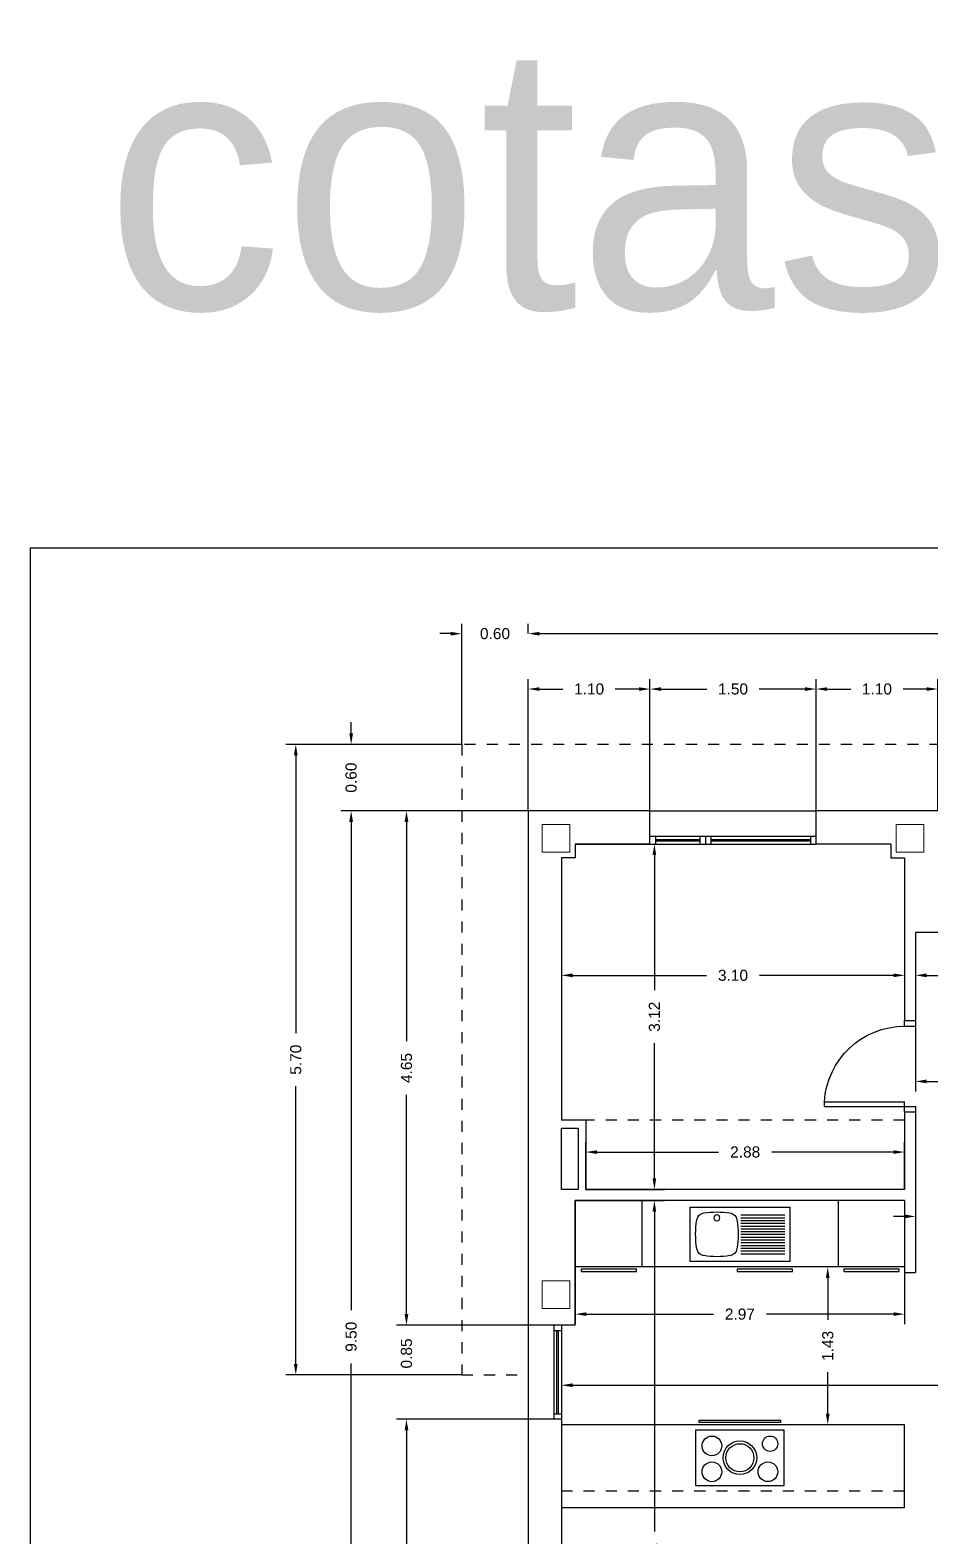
# Model space of a CAD drawing. Header units: millimetres. Extents: x 441156 to 441653, y 4514887 to 4515266.
# Drawn here: x 441294.27 to 441302.41, y 4515058.79 to 4515072.4 of the extents above; entities that cross this region are included whole.
import ezdxf

# ---------------------------------------------------------------- set-up
doc = ezdxf.new("R2010")
doc.units = ezdxf.units.MM
doc.linetypes.add('CONTINUA', pattern=[0])
doc.linetypes.add('RAYITAS', pattern=[0.375, 0.25, -0.125])
doc.layers.add('01_cartela', color=6, linetype='Continuous', plot=False)
for name, color, linetype in [('01_cotas', 254, 'Continuous'), ('01_muros', 1, 'Continuous'), ('01_proyección', 4, 'RAYITAS'), ('01_puertas', 2, 'Continuous'), ('01_sanitarios', 250, 'Continuous'), ('01_tabiques', 3, 'Continuous'), ('01_texto cartela', 5, 'Continuous'), ('01_ventanas', 2, 'Continuous')]:
    doc.layers.add(name, color=color, linetype=linetype)
doc.layers.add('01_pilares baja', color=5, linetype='Continuous', lineweight=20)
doc.styles.add('Century Gothic_6', font='', dxfattribs={"height": 11})
doc.styles.add('Estilo1', font='swissel.ttf')
doc.styles.add('ROMANS', font='romans')
doc.styles.get('Century Gothic_6').set_extended_font_data('Century Gothic')
doc.dimstyles.new('DECIMAL-50', dxfattribs={"dimtxt": 0.08, "dimasz": 0.15, "dimexe": 0.09, "dimexo": 0, "dimgap": 0.09, "dimtad": 0, "dimzin": 0, "dimdsep": 46, "dimtxsty": 'ROMANS', "dimcen": 0.09, "dimclrt": 6, "dimadec": 0, "dimazin": 0, "dimtfac": 1.38, "dimtix": 1, "dimtofl": 0, "dimtmove": 2, "dimatfit": 3, "dimldrblk": 'OBLIQUE', "dimfxl": 1, "dimtolj": 1, "dimtzin": 0, "dimarcsym": 0})

# ---------------------------------------------------------------- blocks, each defined once
blk = doc.blocks.new('*D313')
at = {"layer": '01_cotas', "color": 0, "linetype": 'CONTINUA', "lineweight": -2, "transparency": 16777216}
for p, q in [((441298.771, 4515065.348), (441298.771, 4515066.538)), ((441299.871, 4515065.348), (441299.871, 4515066.538))]:
    blk.add_line(p, q, dxfattribs=at)
at = {"layer": '01_cotas', "color": 0, "lineweight": -2, "transparency": 16777216}
for p, q in [((441298.871, 4515066.448), (441299.085, 4515066.448)), ((441299.771, 4515066.448), (441299.557, 4515066.448))]:
    blk.add_line(p, q, dxfattribs=at)
at = {"layer": '01_cotas', "color": 0, "transparency": 16777216}
for points in [[(441298.871, 4515066.464), (441298.871, 4515066.431), (441298.771, 4515066.448)], [(441299.771, 4515066.464), (441299.771, 4515066.431), (441299.871, 4515066.448)]]:
    blk.add_solid(points, dxfattribs=at)
at = {"layer": '01_cotas', "color": 7, "transparency": 16777216, "insert": (441299.321, 4515066.448), "char_height": 0.1, "attachment_point": 5, "style": 'Estilo1'}
blk.add_mtext('\\A1;1.10', dxfattribs=at)
blk = doc.blocks.new('*D311')
at = {"layer": '01_cotas', "color": 0, "linetype": 'CONTINUA', "lineweight": -2, "transparency": 16777216}
for p, q in [((441298.171, 4515065.948), (441298.171, 4515067.038)), ((441298.771, 4515066.948), (441298.771, 4515067.038))]:
    blk.add_line(p, q, dxfattribs=at)
at = {"layer": '01_cotas', "color": 0, "lineweight": -2, "transparency": 16777216}
for p, q in [((441298.071, 4515066.948), (441297.971, 4515066.948)), ((441298.871, 4515066.948), (441298.971, 4515066.948))]:
    blk.add_line(p, q, dxfattribs=at)
at = {"layer": '01_cotas', "color": 0, "transparency": 16777216}
for points in [[(441298.071, 4515066.964), (441298.071, 4515066.931), (441298.171, 4515066.948)], [(441298.871, 4515066.964), (441298.871, 4515066.931), (441298.771, 4515066.948)]]:
    blk.add_solid(points, dxfattribs=at)
at = {"layer": '01_cotas', "color": 7, "transparency": 16777216, "insert": (441298.471, 4515066.948), "char_height": 0.1, "attachment_point": 5, "style": 'Estilo1'}
blk.add_mtext('\\A1;0.60', dxfattribs=at)
blk = doc.blocks.new('*D312')
at = {"layer": '01_cotas', "color": 0, "linetype": 'CONTINUA', "lineweight": -2, "transparency": 16777216}
for p, q in [((441298.771, 4515065.348), (441297.581, 4515065.348)), ((441298.771, 4515060.703), (441297.581, 4515060.703))]:
    blk.add_line(p, q, dxfattribs=at)
at = {"layer": '01_cotas', "color": 0, "lineweight": -2, "transparency": 16777216}
for p, q in [((441297.671, 4515065.248), (441297.671, 4515063.266)), ((441297.671, 4515060.803), (441297.671, 4515062.784))]:
    blk.add_line(p, q, dxfattribs=at)
at = {"layer": '01_cotas', "color": 0, "transparency": 16777216}
for points in [[(441297.654, 4515065.248), (441297.688, 4515065.248), (441297.671, 4515065.348)], [(441297.654, 4515060.803), (441297.688, 4515060.803), (441297.671, 4515060.703)]]:
    blk.add_solid(points, dxfattribs=at)
at = {"layer": '01_cotas', "color": 7, "transparency": 16777216, "insert": (441297.671, 4515063.025), "char_height": 0.1, "attachment_point": 5, "rotation": 90, "style": 'Estilo1'}
blk.add_mtext('\\A1;4.65', dxfattribs=at)
blk = doc.blocks.new('*D319')
at = {"layer": '01_cotas', "color": 0, "linetype": 'CONTINUA', "lineweight": -2, "transparency": 16777216}
for p, q in [((441299.871, 4515065.348), (441299.871, 4515066.538)), ((441301.371, 4515065.348), (441301.371, 4515066.538))]:
    blk.add_line(p, q, dxfattribs=at)
at = {"layer": '01_cotas', "color": 0, "lineweight": -2, "transparency": 16777216}
for p, q in [((441299.971, 4515066.448), (441300.385, 4515066.448)), ((441301.271, 4515066.448), (441300.857, 4515066.448))]:
    blk.add_line(p, q, dxfattribs=at)
at = {"layer": '01_cotas', "color": 0, "transparency": 16777216}
for points in [[(441299.971, 4515066.464), (441299.971, 4515066.431), (441299.871, 4515066.448)], [(441301.271, 4515066.464), (441301.271, 4515066.431), (441301.371, 4515066.448)]]:
    blk.add_solid(points, dxfattribs=at)
at = {"layer": '01_cotas', "color": 7, "transparency": 16777216, "insert": (441300.621, 4515066.448), "char_height": 0.1, "attachment_point": 5, "style": 'Estilo1'}
blk.add_mtext('\\A1;1.50', dxfattribs=at)
blk = doc.blocks.new('*D320')
at = {"layer": '01_cotas', "color": 0, "linetype": 'CONTINUA', "lineweight": -2, "transparency": 16777216}
for p, q in [((441301.371, 4515065.348), (441301.371, 4515066.538)), ((441302.471, 4515065.348), (441302.471, 4515066.538))]:
    blk.add_line(p, q, dxfattribs=at)
at = {"layer": '01_cotas', "color": 0, "lineweight": -2, "transparency": 16777216}
for p, q in [((441301.471, 4515066.448), (441301.685, 4515066.448)), ((441302.371, 4515066.448), (441302.157, 4515066.448))]:
    blk.add_line(p, q, dxfattribs=at)
at = {"layer": '01_cotas', "color": 0, "transparency": 16777216}
for points in [[(441301.471, 4515066.464), (441301.471, 4515066.431), (441301.371, 4515066.448)], [(441302.371, 4515066.464), (441302.371, 4515066.431), (441302.471, 4515066.448)]]:
    blk.add_solid(points, dxfattribs=at)
at = {"layer": '01_cotas', "color": 7, "transparency": 16777216, "insert": (441301.921, 4515066.448), "char_height": 0.1, "attachment_point": 5, "style": 'Estilo1'}
blk.add_mtext('\\A1;1.10', dxfattribs=at)
blk = doc.blocks.new('*D326')
at = {"layer": '01_cotas', "color": 0, "lineweight": -2, "transparency": 16777216}
for p, q in [((441297.671, 4515060.803), (441297.671, 4515060.903)), ((441297.671, 4515059.753), (441297.671, 4515059.653))]:
    blk.add_line(p, q, dxfattribs=at)
at = {"layer": '01_cotas', "color": 0, "linetype": 'CONTINUA', "lineweight": -2, "transparency": 16777216}
for p, q in [((441298.771, 4515060.703), (441297.581, 4515060.703)), ((441298.771, 4515059.853), (441297.581, 4515059.853))]:
    blk.add_line(p, q, dxfattribs=at)
at = {"layer": '01_cotas', "color": 0, "transparency": 16777216}
for points in [[(441297.654, 4515060.803), (441297.688, 4515060.803), (441297.671, 4515060.703)], [(441297.654, 4515059.753), (441297.688, 4515059.753), (441297.671, 4515059.853)]]:
    blk.add_solid(points, dxfattribs=at)
at = {"layer": '01_cotas', "color": 7, "transparency": 16777216, "insert": (441297.671, 4515060.447), "char_height": 0.1, "attachment_point": 5, "rotation": 90, "style": 'Estilo1'}
blk.add_mtext('\\A1;0.85', dxfattribs=at)
blk = doc.blocks.new('*D327')
at = {"layer": '01_cotas', "color": 0, "linetype": 'CONTINUA', "lineweight": -2, "transparency": 16777216}
for p, q in [((441298.771, 4515059.853), (441297.581, 4515059.853)), ((441298.771, 4515055.848), (441297.581, 4515055.848))]:
    blk.add_line(p, q, dxfattribs=at)
at = {"layer": '01_cotas', "color": 0, "lineweight": -2, "transparency": 16777216}
for p, q in [((441297.671, 4515059.753), (441297.671, 4515058.091)), ((441297.671, 4515055.948), (441297.671, 4515057.609))]:
    blk.add_line(p, q, dxfattribs=at)
at = {"layer": '01_cotas', "color": 0, "transparency": 16777216}
for points in [[(441297.654, 4515059.753), (441297.688, 4515059.753), (441297.671, 4515059.853)], [(441297.654, 4515055.948), (441297.688, 4515055.948), (441297.671, 4515055.848)]]:
    blk.add_solid(points, dxfattribs=at)
at = {"layer": '01_cotas', "color": 7, "transparency": 16777216, "insert": (441297.671, 4515057.85), "char_height": 0.1, "attachment_point": 5, "rotation": 90, "style": 'Estilo1'}
blk.add_mtext('\\A1;4.00', dxfattribs=at)
blk = doc.blocks.new('*D332')
at = {"layer": '01_cotas', "color": 0, "linetype": 'CONTINUA', "lineweight": -2, "transparency": 16777216}
for p, q in [((441298.771, 4515065.348), (441297.081, 4515065.348)), ((441298.771, 4515055.848), (441297.081, 4515055.848))]:
    blk.add_line(p, q, dxfattribs=at)
at = {"layer": '01_cotas', "color": 0, "lineweight": -2, "transparency": 16777216}
for p, q in [((441297.171, 4515065.248), (441297.171, 4515060.838)), ((441297.171, 4515055.948), (441297.171, 4515060.357))]:
    blk.add_line(p, q, dxfattribs=at)
at = {"layer": '01_cotas', "color": 0, "transparency": 16777216}
for points in [[(441297.154, 4515065.248), (441297.188, 4515065.248), (441297.171, 4515065.348)], [(441297.154, 4515055.948), (441297.188, 4515055.948), (441297.171, 4515055.848)]]:
    blk.add_solid(points, dxfattribs=at)
at = {"layer": '01_cotas', "color": 7, "transparency": 16777216, "insert": (441297.171, 4515060.598), "char_height": 0.1, "attachment_point": 5, "rotation": 90, "style": 'Estilo1'}
blk.add_mtext('\\A1;9.50', dxfattribs=at)
blk = doc.blocks.new('*D333')
at = {"layer": '01_cotas', "color": 0, "linetype": 'CONTINUA', "lineweight": -2, "transparency": 16777216}
for p, q in [((441298.171, 4515065.948), (441296.581, 4515065.948)), ((441298.171, 4515060.253), (441296.581, 4515060.253))]:
    blk.add_line(p, q, dxfattribs=at)
at = {"layer": '01_cotas', "color": 0, "lineweight": -2, "transparency": 16777216}
for p, q in [((441296.671, 4515065.848), (441296.671, 4515063.34)), ((441296.671, 4515060.353), (441296.671, 4515062.86))]:
    blk.add_line(p, q, dxfattribs=at)
at = {"layer": '01_cotas', "color": 0, "transparency": 16777216}
for points in [[(441296.654, 4515065.848), (441296.688, 4515065.848), (441296.671, 4515065.948)], [(441296.654, 4515060.353), (441296.688, 4515060.353), (441296.671, 4515060.253)]]:
    blk.add_solid(points, dxfattribs=at)
at = {"layer": '01_cotas', "color": 7, "transparency": 16777216, "insert": (441296.671, 4515063.1), "char_height": 0.1, "attachment_point": 5, "rotation": 90, "style": 'Estilo1'}
blk.add_mtext('\\A1;5.70', dxfattribs=at)
blk = doc.blocks.new('*D334')
at = {"layer": '01_cotas', "color": 0, "lineweight": -2, "transparency": 16777216}
for p, q in [((441297.171, 4515066.048), (441297.171, 4515066.148)), ((441297.171, 4515065.248), (441297.171, 4515065.148))]:
    blk.add_line(p, q, dxfattribs=at)
at = {"layer": '01_cotas', "color": 0, "linetype": 'CONTINUA', "lineweight": -2, "transparency": 16777216}
for p, q in [((441297.171, 4515065.948), (441297.081, 4515065.948)), ((441297.171, 4515065.348), (441297.081, 4515065.348))]:
    blk.add_line(p, q, dxfattribs=at)
at = {"layer": '01_cotas', "color": 0, "transparency": 16777216}
for points in [[(441297.154, 4515066.048), (441297.188, 4515066.048), (441297.171, 4515065.948)], [(441297.154, 4515065.248), (441297.188, 4515065.248), (441297.171, 4515065.348)]]:
    blk.add_solid(points, dxfattribs=at)
at = {"layer": '01_cotas', "color": 7, "transparency": 16777216, "insert": (441297.171, 4515065.648), "char_height": 0.1, "attachment_point": 5, "rotation": 90, "style": 'Estilo1'}
blk.add_mtext('\\A1;0.60', dxfattribs=at)
blk = doc.blocks.new('*D383')
at = {"layer": '01_cotas', "color": 0, "linetype": 'CONTINUA', "lineweight": -2, "transparency": 16777216}
for p, q in [((441298.771, 4515066.948), (441298.771, 4515067.038)), ((441306.796, 4515066.948), (441306.796, 4515067.038))]:
    blk.add_line(p, q, dxfattribs=at)
at = {"layer": '01_cotas', "color": 0, "lineweight": -2, "transparency": 16777216}
for p, q in [((441298.871, 4515066.948), (441302.543, 4515066.948)), ((441306.696, 4515066.948), (441303.023, 4515066.948))]:
    blk.add_line(p, q, dxfattribs=at)
at = {"layer": '01_cotas', "color": 0, "transparency": 16777216}
for points in [[(441298.871, 4515066.964), (441298.871, 4515066.931), (441298.771, 4515066.948)], [(441306.696, 4515066.964), (441306.696, 4515066.931), (441306.796, 4515066.948)]]:
    blk.add_solid(points, dxfattribs=at)
at = {"layer": '01_cotas', "color": 7, "transparency": 16777216, "insert": (441302.783, 4515066.948), "char_height": 0.1, "attachment_point": 5, "style": 'Estilo1'}
blk.add_mtext('\\A1;8.03', dxfattribs=at)
blk = doc.blocks.new('P725-10')
for p, q in [((-0.05, 0.824), (-0.091, 0.824)), ((-0.091, 0.824), (-0.091, 0.1)), ((-0.05, 0.824), (-0.05, 0)), ((-0.775, 0.1), (-0.825, 0.1)), ((-0.825, 0), (-0.775, 0)), ((-0.775, 0.1), (-0.775, 0)), ((0, 0.1), (-0.091, 0.1)), ((-0.05, 0), (0, 0))]:
    blk.add_line(p, q)
blk.add_arc((-0.05, 0.1), 0.725, 93.2758, 180)
blk = doc.blocks.new('5-fuegos')
blk.add_lwpolyline([(-0.4, -0.25), (0.4, -0.25), (0.4, 0.25), (-0.4, 0.25)], close=True)
for centre, radius in [((-0.253, 0.107), 0.089), ((0, 0), 0.152), ((0.273, 0.127), 0.0693), ((0, 0), 0.127), ((-0.253, -0.127), 0.089), ((0.253, -0.127), 0.089)]:
    blk.add_circle(centre, radius)
blk = doc.blocks.new('A$C0D2B3CAA')
at = {"layer": '01_sanitarios', "ltscale": 0.5}
for p, q in [((0.49, 0.9), (0, 0.9)), ((0, 0.9), (0, 0)), ((0.07, 0.459), (0.07, 0.855)), ((0.095, 0.459), (0.095, 0.855)), ((0.12, 0.459), (0.12, 0.855)), ((0.145, 0.459), (0.145, 0.855)), ((0.17, 0.459), (0.17, 0.855)), ((0.195, 0.459), (0.195, 0.855)), ((0.22, 0.459), (0.22, 0.855)), ((0.245, 0.459), (0.245, 0.855)), ((0.27, 0.459), (0.27, 0.855)), ((0.295, 0.459), (0.295, 0.855)), ((0.32, 0.459), (0.32, 0.855)), ((0.345, 0.459), (0.345, 0.855)), ((0.37, 0.459), (0.37, 0.855)), ((0.395, 0.459), (0.395, 0.855)), ((0.42, 0.459), (0.42, 0.855)), ((0.49, 0), (0.49, 0.9)), ((0, 0), (0.49, 0))]:
    blk.add_line(p, q, dxfattribs=at)
blk.add_circle((0.394, 0.242), 0.0275, dxfattribs=at)
for centre, radius, start, end in [((0.126, 0.349), 0.075, 100.1148, 170.9213), ((0.245, -0.316), 0.75, 79.8852, 100.1148), ((0.364, 0.349), 0.075, 9.0787, 79.8852), ((0.793, 0.242), 0.75, 170.9213, 189.0787), ((-0.303, 0.242), 0.75, 350.9213, 9.0787), ((0.126, 0.135), 0.075, 189.0787, 259.8852), ((0.245, 0.8), 0.75, 259.8852, 280.1148), ((0.364, 0.135), 0.075, 280.1148, 350.9213)]:
    blk.add_arc(centre, radius, start, end, dxfattribs=at)
blk = doc.blocks.new('*D725')
at = {"layer": '01_cotas', "color": 0, "linetype": 'CONTINUA', "lineweight": -2, "transparency": 16777216}
for p, q in [((441299.071, 4515064.539), (441299.071, 4515063.772)), ((441302.171, 4515064.539), (441302.171, 4515063.772))]:
    blk.add_line(p, q, dxfattribs=at)
at = {"layer": '01_cotas', "color": 0, "lineweight": -2, "transparency": 16777216}
for p, q in [((441299.171, 4515063.862), (441300.381, 4515063.862)), ((441302.071, 4515063.862), (441300.861, 4515063.862))]:
    blk.add_line(p, q, dxfattribs=at)
at = {"layer": '01_cotas', "color": 0, "transparency": 16777216}
for points in [[(441299.171, 4515063.879), (441299.171, 4515063.845), (441299.071, 4515063.862)], [(441302.071, 4515063.879), (441302.071, 4515063.845), (441302.171, 4515063.862)]]:
    blk.add_solid(points, dxfattribs=at)
at = {"layer": '01_cotas', "color": 7, "transparency": 16777216, "insert": (441300.621, 4515063.862), "char_height": 0.1, "attachment_point": 5, "style": 'Estilo1'}
blk.add_mtext('\\A1;3.10', dxfattribs=at)
blk = doc.blocks.new('*D726')
at = {"layer": '01_cotas', "color": 0, "linetype": 'CONTINUA', "lineweight": -2, "transparency": 16777216}
for p, q in [((441299.196, 4515065.048), (441300.001, 4515065.048)), ((441299.291, 4515061.928), (441300.001, 4515061.928))]:
    blk.add_line(p, q, dxfattribs=at)
at = {"layer": '01_cotas', "color": 0, "lineweight": -2, "transparency": 16777216}
for p, q in [((441299.911, 4515064.948), (441299.911, 4515063.727)), ((441299.911, 4515062.028), (441299.911, 4515063.249))]:
    blk.add_line(p, q, dxfattribs=at)
at = {"layer": '01_cotas', "color": 0, "transparency": 16777216}
for points in [[(441299.894, 4515064.948), (441299.927, 4515064.948), (441299.911, 4515065.048)], [(441299.894, 4515062.028), (441299.927, 4515062.028), (441299.911, 4515061.928)]]:
    blk.add_solid(points, dxfattribs=at)
at = {"layer": '01_cotas', "color": 7, "transparency": 16777216, "insert": (441299.911, 4515063.488), "char_height": 0.1, "attachment_point": 5, "rotation": 90, "style": 'Estilo1'}
blk.add_mtext('\\A1;3.12', dxfattribs=at)
blk = doc.blocks.new('*D727')
at = {"layer": '01_cotas', "color": 0, "linetype": 'CONTINUA', "lineweight": -2, "transparency": 16777216}
for p, q in [((441302.271, 4515064.248), (441302.271, 4515063.772)), ((441304.171, 4515064.248), (441304.171, 4515063.772))]:
    blk.add_line(p, q, dxfattribs=at)
at = {"layer": '01_cotas', "color": 0, "lineweight": -2, "transparency": 16777216}
for p, q in [((441302.371, 4515063.862), (441302.733, 4515063.862)), ((441304.071, 4515063.862), (441303.206, 4515063.862))]:
    blk.add_line(p, q, dxfattribs=at)
at = {"layer": '01_cotas', "color": 0, "transparency": 16777216}
for points in [[(441302.371, 4515063.879), (441302.371, 4515063.845), (441302.271, 4515063.862)], [(441304.071, 4515063.879), (441304.071, 4515063.845), (441304.171, 4515063.862)]]:
    blk.add_solid(points, dxfattribs=at)
at = {"layer": '01_cotas', "color": 7, "transparency": 16777216, "insert": (441302.97, 4515063.862), "char_height": 0.1, "attachment_point": 5, "style": 'Estilo1'}
blk.add_mtext('\\A1;1.90', dxfattribs=at)
blk = doc.blocks.new('*D728')
at = {"layer": '01_cotas', "color": 0, "linetype": 'CONTINUA', "lineweight": -2, "transparency": 16777216}
for p, q in [((441302.271, 4515063.453), (441302.271, 4515062.814)), ((441303.876, 4515063.248), (441303.876, 4515062.814))]:
    blk.add_line(p, q, dxfattribs=at)
at = {"layer": '01_cotas', "color": 0, "lineweight": -2, "transparency": 16777216}
for p, q in [((441302.371, 4515062.904), (441302.852, 4515062.904)), ((441303.776, 4515062.904), (441303.295, 4515062.904))]:
    blk.add_line(p, q, dxfattribs=at)
at = {"layer": '01_cotas', "color": 0, "transparency": 16777216}
for points in [[(441302.371, 4515062.921), (441302.371, 4515062.887), (441302.271, 4515062.904)], [(441303.776, 4515062.921), (441303.776, 4515062.887), (441303.876, 4515062.904)]]:
    blk.add_solid(points, dxfattribs=at)
at = {"layer": '01_cotas', "color": 7, "transparency": 16777216, "insert": (441303.073, 4515062.904), "char_height": 0.1, "attachment_point": 5, "style": 'Estilo1'}
blk.add_mtext('\\A1;1.61', dxfattribs=at)
blk = doc.blocks.new('*D729')
at = {"layer": '01_cotas', "color": 0, "linetype": 'CONTINUA', "lineweight": -2, "transparency": 16777216}
for p, q in [((441299.291, 4515061.928), (441299.291, 4515062.356)), ((441302.171, 4515061.928), (441302.171, 4515062.356))]:
    blk.add_line(p, q, dxfattribs=at)
at = {"layer": '01_cotas', "color": 0, "lineweight": -2, "transparency": 16777216}
for p, q in [((441299.391, 4515062.266), (441300.491, 4515062.266)), ((441302.071, 4515062.266), (441300.971, 4515062.266))]:
    blk.add_line(p, q, dxfattribs=at)
at = {"layer": '01_cotas', "color": 0, "transparency": 16777216}
for points in [[(441299.391, 4515062.282), (441299.391, 4515062.249), (441299.291, 4515062.266)], [(441302.071, 4515062.282), (441302.071, 4515062.249), (441302.171, 4515062.266)]]:
    blk.add_solid(points, dxfattribs=at)
at = {"layer": '01_cotas', "color": 7, "transparency": 16777216, "insert": (441300.731, 4515062.266), "char_height": 0.1, "attachment_point": 5, "style": 'Estilo1'}
blk.add_mtext('\\A1;2.88', dxfattribs=at)
blk = doc.blocks.new('*D730')
at = {"layer": '01_cotas', "color": 0, "linetype": 'CONTINUA', "lineweight": -2, "transparency": 16777216}
for p, q in [((441302.271, 4515062.348), (441302.271, 4515061.595)), ((441303.221, 4515062.173), (441303.221, 4515061.595))]:
    blk.add_line(p, q, dxfattribs=at)
at = {"layer": '01_cotas', "color": 0, "lineweight": -2, "transparency": 16777216}
for p, q in [((441302.171, 4515061.685), (441302.071, 4515061.685)), ((441303.321, 4515061.685), (441303.421, 4515061.685))]:
    blk.add_line(p, q, dxfattribs=at)
at = {"layer": '01_cotas', "color": 0, "transparency": 16777216}
for points in [[(441302.171, 4515061.702), (441302.171, 4515061.668), (441302.271, 4515061.685)], [(441303.321, 4515061.702), (441303.321, 4515061.668), (441303.221, 4515061.685)]]:
    blk.add_solid(points, dxfattribs=at)
at = {"layer": '01_cotas', "color": 7, "transparency": 16777216, "insert": (441302.897, 4515061.685), "char_height": 0.1, "attachment_point": 5, "style": 'Estilo1'}
blk.add_mtext('\\A1;0.95', dxfattribs=at)
blk = doc.blocks.new('*D736')
at = {"layer": '01_cotas', "color": 0, "linetype": 'CONTINUA', "lineweight": -2, "transparency": 16777216}
for p, q in [((441306.496, 4515060.718), (441306.496, 4515060.07)), ((441299.071, 4515060.703), (441299.071, 4515060.07))]:
    blk.add_line(p, q, dxfattribs=at)
at = {"layer": '01_cotas', "color": 0, "lineweight": -2, "transparency": 16777216}
for p, q in [((441299.171, 4515060.16), (441302.545, 4515060.16)), ((441306.396, 4515060.16), (441303.022, 4515060.16))]:
    blk.add_line(p, q, dxfattribs=at)
at = {"layer": '01_cotas', "color": 0, "transparency": 16777216}
for points in [[(441299.171, 4515060.177), (441299.171, 4515060.143), (441299.071, 4515060.16)], [(441306.396, 4515060.177), (441306.396, 4515060.143), (441306.496, 4515060.16)]]:
    blk.add_solid(points, dxfattribs=at)
at = {"layer": '01_cotas', "color": 7, "transparency": 16777216, "insert": (441302.783, 4515060.16), "char_height": 0.1, "attachment_point": 5, "style": 'Estilo1'}
blk.add_mtext('\\A1;7.42', dxfattribs=at)
blk = doc.blocks.new('*D738')
at = {"layer": '01_cotas', "color": 0, "linetype": 'CONTINUA', "lineweight": -2, "transparency": 16777216}
for p, q in [((441299.196, 4515061.828), (441300.001, 4515061.828)), ((441299.366, 4515056.148), (441300.001, 4515056.148))]:
    blk.add_line(p, q, dxfattribs=at)
at = {"layer": '01_cotas', "color": 0, "lineweight": -2, "transparency": 16777216}
for p, q in [((441299.911, 4515061.728), (441299.911, 4515058.839)), ((441299.911, 4515056.248), (441299.911, 4515058.359))]:
    blk.add_line(p, q, dxfattribs=at)
at = {"layer": '01_cotas', "color": 0, "transparency": 16777216}
for points in [[(441299.894, 4515061.728), (441299.927, 4515061.728), (441299.911, 4515061.828)], [(441299.894, 4515056.248), (441299.927, 4515056.248), (441299.911, 4515056.148)]]:
    blk.add_solid(points, dxfattribs=at)
at = {"layer": '01_cotas', "color": 7, "transparency": 16777216, "insert": (441299.911, 4515058.599), "char_height": 0.1, "attachment_point": 5, "rotation": 90, "style": 'Estilo1'}
blk.add_mtext('\\A1;5.68', dxfattribs=at)
blk = doc.blocks.new('*D739')
at = {"layer": '01_cotas', "color": 0, "linetype": 'CONTINUA', "lineweight": -2, "transparency": 16777216}
for p, q in [((441299.196, 4515061.828), (441299.196, 4515060.712)), ((441302.171, 4515061.828), (441302.171, 4515060.712))]:
    blk.add_line(p, q, dxfattribs=at)
at = {"layer": '01_cotas', "color": 0, "lineweight": -2, "transparency": 16777216}
for p, q in [((441299.296, 4515060.802), (441300.445, 4515060.802)), ((441302.071, 4515060.802), (441300.922, 4515060.802))]:
    blk.add_line(p, q, dxfattribs=at)
at = {"layer": '01_cotas', "color": 0, "transparency": 16777216}
for points in [[(441299.296, 4515060.819), (441299.296, 4515060.786), (441299.196, 4515060.802)], [(441302.071, 4515060.819), (441302.071, 4515060.786), (441302.171, 4515060.802)]]:
    blk.add_solid(points, dxfattribs=at)
at = {"layer": '01_cotas', "color": 7, "transparency": 16777216, "insert": (441300.683, 4515060.802), "char_height": 0.1, "attachment_point": 5, "style": 'Estilo1'}
blk.add_mtext('\\A1;2.97', dxfattribs=at)
blk = doc.blocks.new('*D740')
at = {"layer": '01_cotas', "color": 0, "linetype": 'CONTINUA', "lineweight": -2, "transparency": 16777216}
for p, q in [((441301.571, 4515061.228), (441301.387, 4515061.228)), ((441301.739, 4515059.803), (441301.387, 4515059.803))]:
    blk.add_line(p, q, dxfattribs=at)
at = {"layer": '01_cotas', "color": 0, "lineweight": -2, "transparency": 16777216}
for p, q in [((441301.477, 4515061.128), (441301.477, 4515060.751)), ((441301.477, 4515059.903), (441301.477, 4515060.279))]:
    blk.add_line(p, q, dxfattribs=at)
at = {"layer": '01_cotas', "color": 0, "transparency": 16777216}
for points in [[(441301.46, 4515061.128), (441301.493, 4515061.128), (441301.477, 4515061.228)], [(441301.46, 4515059.903), (441301.493, 4515059.903), (441301.477, 4515059.803)]]:
    blk.add_solid(points, dxfattribs=at)
at = {"layer": '01_cotas', "color": 7, "transparency": 16777216, "insert": (441301.477, 4515060.515), "char_height": 0.1, "attachment_point": 5, "rotation": 90, "style": 'Estilo1'}
blk.add_mtext('\\A1;1.43', dxfattribs=at)

msp = doc.modelspace()

# ---------------------------------------------------------------- linework, layer by layer
at = {"layer": '01_cartela', "color": 1}
msp.add_lwpolyline([(441294.271, 4515067.72), (441294.271, 4515046.185), (441324.909, 4515046.185), (441324.909, 4515067.72)], close=True, dxfattribs=at)
at = {"layer": '01_muros'}
for p, q in [((441299.871, 4515065.348, 0), (441298.771, 4515065.348, 0)), ((441298.771, 4515065.348, 0), (441298.771, 4515060.703, 0)), ((441299.871, 4515065.048, 0), (441299.871, 4515065.348, 0)), ((441302.471, 4515065.348, 0), (441301.371, 4515065.348, 0)), ((441301.371, 4515065.048, 0), (441301.371, 4515065.348, 0)), ((441299.196, 4515060.703, 0), (441298.771, 4515060.703, 0)), ((441299.071, 4515059.853, 0), (441298.771, 4515059.853, 0)), ((441298.771, 4515059.853, 0), (441298.771, 4515055.848, 0))]:
    msp.add_line(p, q, dxfattribs=at)
at = {"layer": '01_pilares baja'}
for points in [[(441299.146, 4515064.973), (441298.896, 4515064.973), (441298.896, 4515065.223), (441299.146, 4515065.223), (441299.146, 4515064.973)], [(441302.346, 4515064.973), (441302.096, 4515064.973), (441302.096, 4515065.223), (441302.346, 4515065.223), (441302.346, 4515064.973)], [(441299.146, 4515060.853), (441298.896, 4515060.853), (441298.896, 4515061.103), (441299.146, 4515061.103), (441299.146, 4515060.853)]]:
    msp.add_lwpolyline(points, close=True, dxfattribs=at)
at = {"layer": '01_proyección', "color": 120, "ltscale": 0.25}
for p, q in [((441302.171, 4515062.553, 0), (441299.291, 4515062.553, 0)), ((441302.171, 4515059.203, 0), (441299.071, 4515059.203, 0))]:
    msp.add_line(p, q, dxfattribs=at)
msp.add_lwpolyline([(441306.796, 4515063.198), (441307.096, 4515063.198), (441307.096, 4515065.948), (441298.171, 4515065.948), (441298.171, 4515060.253), (441298.771, 4515060.253)], dxfattribs=at)
at = {"layer": '01_sanitarios', "linetype": 'CONTINUA'}
for p, q in [((441299.796, 4515061.828, 0), (441299.796, 4515061.228, 0)), ((441301.571, 4515061.828, 0), (441301.571, 4515061.228, 0)), ((441302.171, 4515061.228, 0), (441299.196, 4515061.228, 0)), ((441302.171, 4515059.803, 0), (441299.071, 4515059.803, 0)), ((441302.171, 4515059.053, 0), (441302.171, 4515059.803, 0)), ((441302.171, 4515059.053, 0), (441299.071, 4515059.053, 0))]:
    msp.add_line(p, q, dxfattribs=at)
at = {"layer": '01_sanitarios', "linetype": 'CONTINUA', "elevation": 0}
for points in [[(441299.249, 4515061.208), (441299.249, 4515061.188), (441299.749, 4515061.188), (441299.749, 4515061.208)], [(441300.658, 4515061.208), (441300.658, 4515061.188), (441301.158, 4515061.188), (441301.158, 4515061.208)], [(441301.621, 4515061.208), (441301.621, 4515061.188), (441302.121, 4515061.188), (441302.121, 4515061.208)], [(441301.051, 4515059.823), (441300.316, 4515059.823), (441300.316, 4515059.843), (441301.051, 4515059.843)]]:
    msp.add_lwpolyline(points, close=True, dxfattribs=at)
at = {"layer": '01_tabiques'}
for p, q in [((441299.871, 4515065.048, 0), (441299.196, 4515065.048, 0)), ((441299.196, 4515065.048, 0), (441299.196, 4515064.923, 0)), ((441302.046, 4515065.048, 0), (441301.371, 4515065.048, 0)), ((441302.046, 4515065.048, 0), (441302.046, 4515064.923, 0)), ((441299.071, 4515064.923, 0), (441299.071, 4515062.553, 0)), ((441299.196, 4515064.923, 0), (441299.071, 4515064.923, 0)), ((441302.046, 4515064.923, 0), (441302.171, 4515064.923, 0)), ((441302.171, 4515064.923, 0), (441302.171, 4515063.453, 0)), ((441302.471, 4515064.248, 0), (441302.271, 4515064.248, 0)), ((441302.271, 4515064.248, 0), (441302.271, 4515063.453, 0)), ((441302.171, 4515063.453, 0), (441302.271, 4515063.453, 0)), ((441302.171, 4515062.628, 0), (441302.171, 4515061.928, 0)), ((441302.171, 4515062.628, 0), (441302.271, 4515062.628, 0)), ((441302.271, 4515062.628, 0), (441302.271, 4515061.178, 0)), ((441299.291, 4515062.553, 0), (441299.071, 4515062.553, 0)), ((441299.291, 4515062.553, 0), (441299.291, 4515061.928, 0)), ((441302.171, 4515061.828, 0), (441299.196, 4515061.828, 0)), ((441299.196, 4515060.703, 0), (441299.196, 4515061.828, 0)), ((441302.171, 4515061.928, 0), (441299.291, 4515061.928, 0)), ((441302.171, 4515061.828, 0), (441302.171, 4515061.178, 0)), ((441302.171, 4515061.178, 0), (441302.271, 4515061.178, 0)), ((441299.071, 4515059.853, 0), (441299.071, 4515057.903, 0))]:
    msp.add_line(p, q, dxfattribs=at)
at = {"layer": '01_tabiques', "elevation": 0}
msp.add_lwpolyline([(441299.071, 4515062.483), (441299.221, 4515062.483), (441299.221, 4515061.928), (441299.071, 4515061.928)], close=True, dxfattribs=at)
at = {"layer": '01_ventanas', "color": 2, "linetype": 'CONTINUA'}
for p, q in [((441299.871, 4515065.348, 0), (441301.371, 4515065.348, 0)), ((441299.871, 4515065.118, 0), (441301.371, 4515065.118, 0)), ((441299.921, 4515065.118, 0), (441299.921, 4515065.048, 0)), ((441299.921, 4515065.09, 0), (441300.321, 4515065.09, 0)), ((441299.921, 4515065.076, 0), (441300.321, 4515065.076, 0)), ((441300.321, 4515065.118, 0), (441300.321, 4515065.048, 0)), ((441300.371, 4515065.118, 0), (441300.371, 4515065.048, 0)), ((441300.421, 4515065.118, 0), (441300.421, 4515065.048, 0)), ((441300.421, 4515065.09, 0), (441301.321, 4515065.09, 0)), ((441300.421, 4515065.076, 0), (441301.321, 4515065.076, 0)), ((441301.321, 4515065.118, 0), (441301.321, 4515065.048, 0)), ((441299.871, 4515065.048, 0), (441301.371, 4515065.048, 0)), ((441298.771, 4515060.703, 0), (441298.771, 4515059.853, 0)), ((441299.001, 4515060.703, 0), (441299.001, 4515059.853, 0)), ((441299.001, 4515060.653, 0), (441299.071, 4515060.653, 0)), ((441299.029, 4515059.903, 0), (441299.029, 4515060.653, 0)), ((441299.043, 4515059.903, 0), (441299.043, 4515060.653, 0)), ((441299.071, 4515060.703, 0), (441299.071, 4515059.853, 0)), ((441299.001, 4515059.903, 0), (441299.071, 4515059.903, 0))]:
    msp.add_line(p, q, dxfattribs=at)

# ---------------------------------------------------------------- block references
at = {"layer": '01_puertas', "color": 2, "linetype": 'CONTINUA', "xscale": -1, "rotation": 89.9999999953176}
msp.add_blockref('P725-10', (441302.271, 4515062.628, 0), dxfattribs=at)
at = {"layer": '01_sanitarios', "linetype": 'CONTINUA', "xscale": -1, "rotation": 270}
msp.add_blockref('A$C0D2B3CAA', (441300.233, 4515061.278, 0), dxfattribs=at)
at = {"layer": '01_sanitarios', "linetype": 'CONTINUA', "rotation": 0.004195340002118353}
msp.add_blockref('5-fuegos', (441300.683, 4515059.505, 0), dxfattribs=at)

# ---------------------------------------------------------------- texts
at = {"layer": '01_texto cartela', "color": 1, "insert": (441294.95, 4515072.272), "char_height": 2.39287, "width": 47.85732, "attachment_point": 1, "style": 'Century Gothic_6'}
msp.add_mtext('cotas baja y primera ', dxfattribs=at)

# ---------------------------------------------------------------- dimensions: what is measured, and where the dimension line sits
at = {"layer": '01_cotas'}
for base, p1, p2, angle, picture, middle in [((441298.171, 4515066.948), (441298.771, 4515066.948), (441298.171, 4515065.948), 180, '*D311', (441298.471, 4515066.948)), ((441297.171, 4515065.948), (441297.171, 4515065.348), (441297.171, 4515065.948), 90, '*D334', (441297.171, 4515065.648)), ((441296.670930293, 4515060.252613366), (441298.170930293, 4515065.947613366, 0.000000245), (441298.170930293, 4515060.252613366, 0.000000245), 90, '*D333', (441296.670930293, 4515063.100113366)), ((441297.171, 4515065.348), (441298.771, 4515055.848, 0), (441298.771, 4515065.348, 0), 90, '*D332', (441297.171, 4515060.598)), ((441297.6709303, 4515060.7026125), (441298.7709303, 4515065.3476134, 0.0000002), (441298.7709307, 4515060.7026125, 0.0000002), 90, '*D312', (441297.6709303, 4515063.0251129)), ((441299.911, 4515061.928, 0), (441299.196, 4515065.048, 0), (441299.291, 4515061.928, 0), 90, '*D726', (441299.911, 4515063.488, 0)), ((441299.071, 4515063.862, 0), (441302.171, 4515064.539, 0), (441299.071, 4515064.539, 0), 180, '*D725', (441300.621, 4515063.862, 0)), ((441302.270915, 4515062.904136, -0.000004), (441303.875917, 4515063.247613, -0.000004), (441302.270915, 4515063.453161, -0.000004), 180, '*D728', (441303.073416, 4515062.904136, -0.000004)), ((441299.291, 4515062.266, 0), (441302.171, 4515061.928, 0), (441299.291, 4515061.928, 0), 180, '*D729', (441300.731, 4515062.266, 0)), ((441299.195916, 4515060.802458, -0.000004), (441302.170915, 4515061.827613, -0.000005), (441299.195916, 4515061.827613, -0.000004), 180, '*D739', (441300.683415, 4515060.802458, -0.000004)), ((441301.4765429, 4515059.8026125, -0.000004), (441301.5709154, 4515061.2276134, -0.0000046), (441301.7387607, 4515059.8026125, -0.000004), 90, '*D740', (441301.4765429, 4515060.5151129, -0.000004)), ((441299.070915175, 4515060.16012694, -0.000004004), (441306.495915174, 4515060.717612561, -0.000005197), (441299.070915175, 4515060.702612529, -0.000003758), 180, '*D736', (441302.783415175, 4515060.16012694, -0.000004004)), ((441297.6709303, 4515055.8476134), (441298.7709154, 4515059.8526125, -0.000004), (441298.7709303, 4515055.8476134), 90, '*D327', (441297.6709303, 4515057.8501129))]:
    dim = msp.add_linear_dim(base=base, p1=p1, p2=p2, angle=angle, dimstyle='DECIMAL-50', override={"dimtxt": 0.1, "dimasz": 0.1, "dimtxsty": 'Estilo1', "dimsah": 1, "dimclrt": 7, "dimfxl": 0.09, "dimarcsym": 2}, dxfattribs=at)
    dim.commit()
    dim.dimension.update_dxf_attribs({"geometry": picture, "text_midpoint": middle})
for base, p1, p2, picture, middle in [((441306.795931, 4515066.947614), (441298.77093, 4515066.947613), (441306.795931, 4515066.947614), '*D383', (441302.783431, 4515066.947614)), ((441299.871, 4515066.448), (441298.771, 4515065.348, 0), (441299.871, 4515065.348, 0), '*D313', (441299.321, 4515066.448)), ((441301.371, 4515066.448), (441299.871, 4515065.348), (441301.371, 4515065.348), '*D319', (441300.621, 4515066.448)), ((441302.471, 4515066.448), (441301.371, 4515065.348), (441302.471, 4515065.348), '*D320', (441301.921, 4515066.448))]:
    dim = msp.add_linear_dim(base=base, p1=p1, p2=p2, dimstyle='DECIMAL-50', override={"dimtxt": 0.1, "dimasz": 0.1, "dimtxsty": 'Estilo1', "dimsah": 1, "dimclrt": 7, "dimfxl": 0.09, "dimarcsym": 2}, dxfattribs=at)
    dim.commit()
    dim.dimension.update_dxf_attribs({"geometry": picture, "text_midpoint": middle})
for base, p1, p2, angle, picture, middle in [((441302.271, 4515063.862, 0), (441304.171, 4515064.248, 0), (441302.271, 4515064.248, 0), 180, '*D727', (441302.97, 4515063.862, 0)), ((441302.271, 4515061.685, 0), (441303.221, 4515062.173, 0), (441302.271, 4515062.348, 0), 180, '*D730', (441302.897, 4515061.685, 0)), ((441299.911, 4515056.148, 0), (441299.196, 4515061.828, 0), (441299.366, 4515056.148, 0), 90, '*D738', (441299.911, 4515058.599, 0)), ((441297.671, 4515059.853), (441298.771, 4515060.703), (441298.771, 4515059.853, 0), 90, '*D326', (441297.671, 4515060.447))]:
    dim = msp.add_linear_dim(base=base, p1=p1, p2=p2, angle=angle, dimstyle='DECIMAL-50', override={"dimtxt": 0.1, "dimasz": 0.1, "dimtxsty": 'Estilo1', "dimsah": 1, "dimclrt": 7, "dimfxl": 0.09, "dimarcsym": 2}, dxfattribs=at)
    dim.commit()
    dim.dimension.update_dxf_attribs({"geometry": picture, "text_midpoint": middle, "dimtype": 160})

doc.saveas('drawing.dxf')
